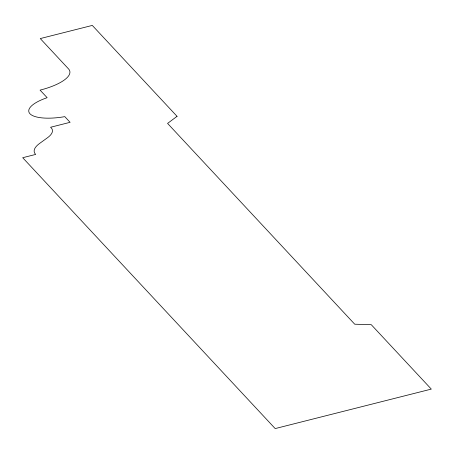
<?xml version="1.0" encoding="UTF-8"?>
<svg xmlns="http://www.w3.org/2000/svg" width="454" height="454" viewBox="0 0 454 454"><rect width="100%" height="100%" fill="white"/><g stroke="black" fill="none" stroke-linecap="round" stroke-linejoin="round"><path stroke-width="0.68" d="M177.049 116.338L167.571 123.414L354.727 324.207L371.27 324.701L431.3 389.106L275.186 428.582L22.7 157.708L35.707 154.422A39.833 12.967 -10.3 0 1 39.702 143.373L47.375 137.823A36.581 11.912 -10.3 0 0 50.576 127.256L70.092 122.319L64.797 116.638A35.049 11.412 -10.3 0 1 29.947 113.744A35.049 11.412 -10.3 0 1 47.137 97.695L40.077 90.119A41.03 13.359 -10.3 0 0 68.514 68.883L40.264 38.573L92.298 25.418L177.049 116.338"/></g></svg>
